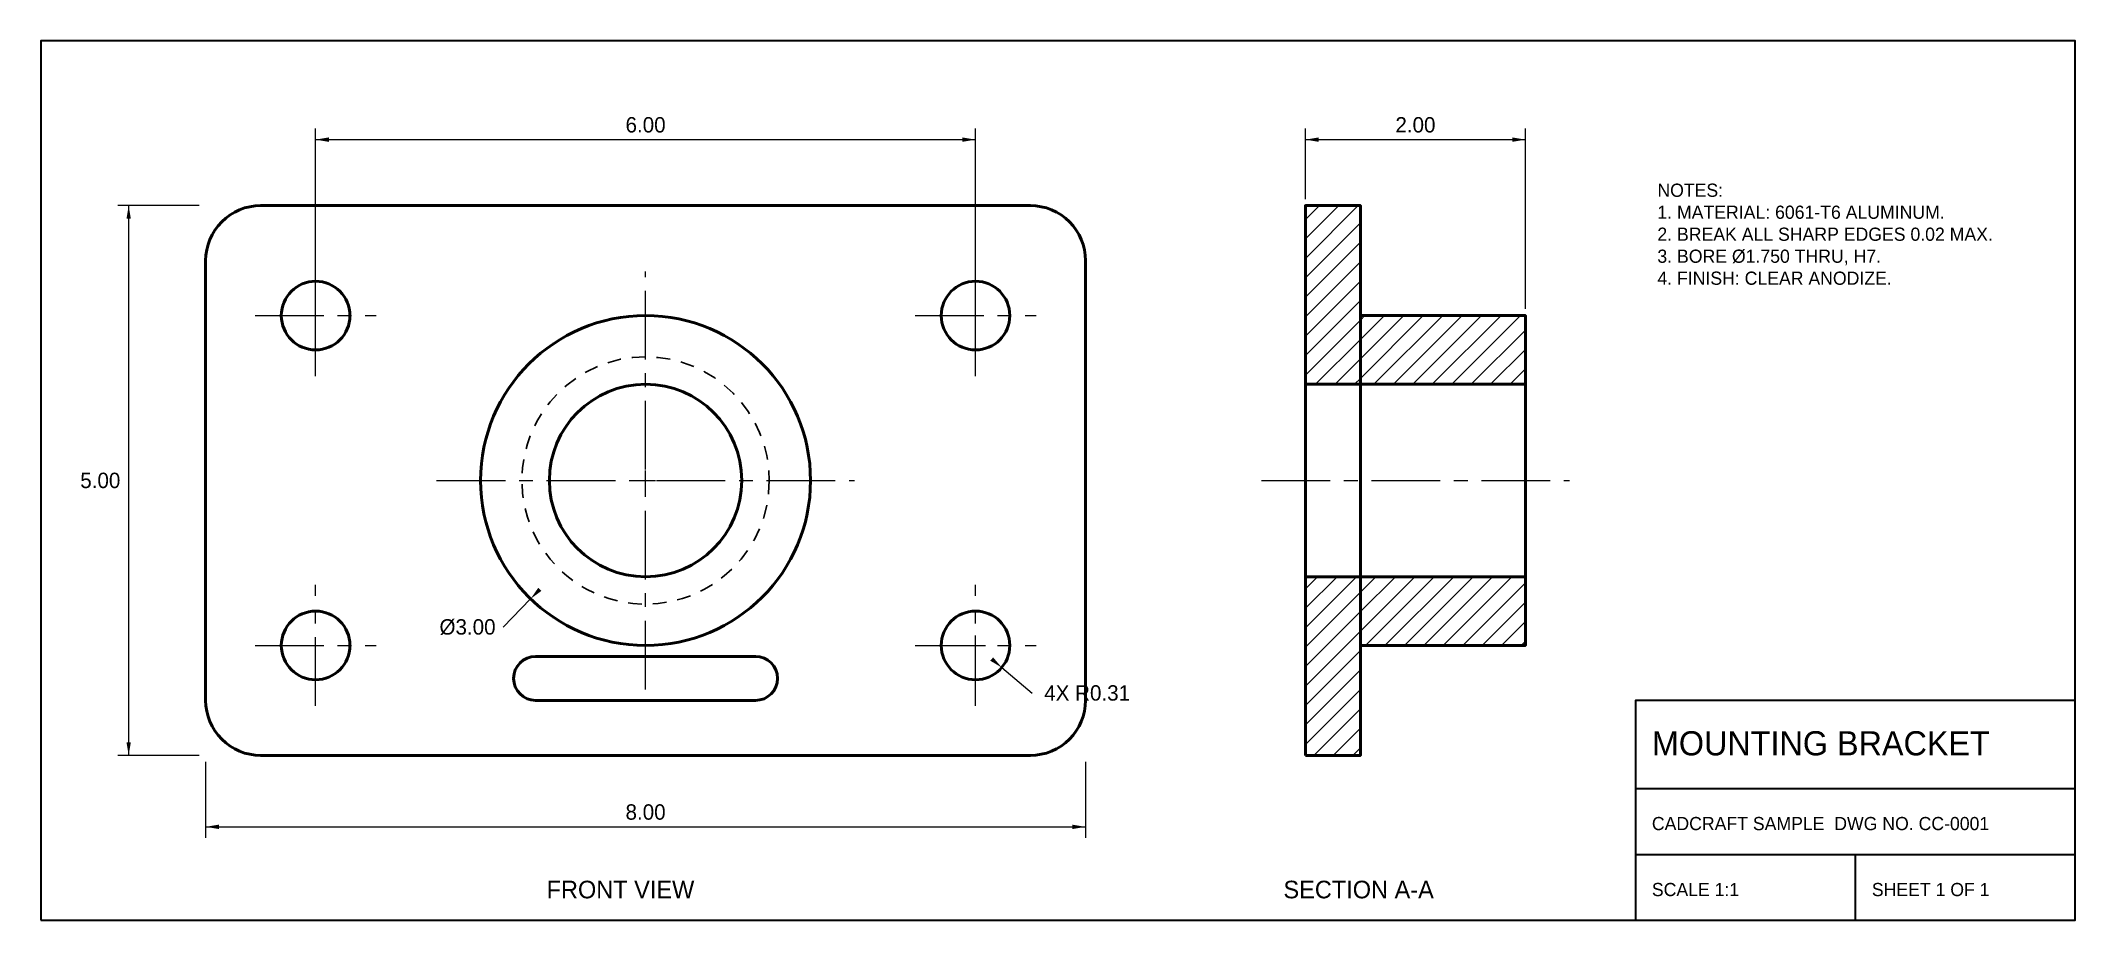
# Model space of a CAD drawing. Header units: inches. Extents: x -0.5 to 18, y -0.5 to 7.5.
import ezdxf

# ---------------------------------------------------------------- set-up
doc = ezdxf.new("R2010")
doc.units = ezdxf.units.IN
doc.header["$LTSCALE"] = 0.5
doc.header["$MEASUREMENT"] = 0
doc.linetypes.add('CENTER', pattern=[2, 1.25, -0.25, 0.25, -0.25])
doc.linetypes.add('HIDDEN', pattern=[0.375, 0.25, -0.125])
for name, color, linetype, lineweight in [('Center', 1, 'CENTER', 18), ('Dimensions', 4, 'Continuous', 18), ('Hatch', 8, 'Continuous', 13), ('Hidden', 2, 'HIDDEN', 25), ('Notes', 3, 'Continuous', 18), ('Outline', 7, 'Continuous', 50), ('Title', 7, 'Continuous', 35)]:
    doc.layers.add(name, color=color, linetype=linetype, lineweight=lineweight)
doc.dimstyles.get("Standard").update_dxf_attribs({"dimtxt": 0.14, "dimasz": 0.12, "dimexe": 0.1, "dimexo": 0.06, "dimgap": 0.05, "dimtad": 1, "dimtih": 1, "dimtoh": 1, "dimzin": 0, "dimdsep": 46, "dimtxsty": 'Standard', "dimcen": 0.09, "dimadec": 0, "dimazin": 0, "dimtfac": 1, "dimtdec": 4, "dimtofl": 0, "dimtmove": 0, "dimatfit": 3, "dimfxl": 1, "dimtolj": 1, "dimtzin": 0, "dimarcsym": 0})

# ---------------------------------------------------------------- blocks, each defined once
blk = doc.blocks.new('*D1')
at = {"layer": 'Dimensions', "color": 0}
for p, q in [((1, 0.94), (1, 0.25)), ((9, 0.94), (9, 0.25)), ((1, 0.35), (9, 0.35))]:
    blk.add_line(p, q, dxfattribs=at)
for points in [[(1, 0.35), (1.12, 0.33), (1.12, 0.37)], [(9, 0.35), (8.88, 0.37), (8.88, 0.33)]]:
    blk.add_solid(points, dxfattribs=at)
at = {"layer": 'Dimensions', "color": 0, "insert": (5, 0.484), "char_height": 0.14, "attachment_point": 5}
blk.add_mtext('8.00', dxfattribs=at)
blk = doc.blocks.new('*D2')
at = {"layer": 'Dimensions', "color": 0}
for p, q in [((0.94, 6), (0.2, 6)), ((0.3, 1), (0.3, 6)), ((0.94, 1), (0.2, 1))]:
    blk.add_line(p, q, dxfattribs=at)
for points in [[(0.3, 6), (0.28, 5.88), (0.32, 5.88)], [(0.3, 1), (0.32, 1.12), (0.28, 1.12)]]:
    blk.add_solid(points, dxfattribs=at)
at = {"layer": 'Dimensions', "color": 0, "insert": (0.042, 3.5), "char_height": 0.14, "attachment_point": 5}
blk.add_mtext('5.00', dxfattribs=at)
blk = doc.blocks.new('*D3')
at = {"layer": 'Dimensions', "color": 0}
for p, q in [((2, 5.06), (2, 6.7)), ((8, 5.06), (8, 6.7)), ((2, 6.6), (8, 6.6))]:
    blk.add_line(p, q, dxfattribs=at)
for points in [[(2, 6.6), (2.12, 6.58), (2.12, 6.62)], [(8, 6.6), (7.88, 6.62), (7.88, 6.58)]]:
    blk.add_solid(points, dxfattribs=at)
at = {"layer": 'Dimensions', "color": 0, "insert": (5, 6.734), "char_height": 0.14, "attachment_point": 5}
blk.add_mtext('6.00', dxfattribs=at)
blk = doc.blocks.new('*D4')
at = {"layer": 'Dimensions', "color": 0}
for p, q in [((11, 6.06), (11, 6.7)), ((13, 5.06), (13, 6.7)), ((11, 6.6), (13, 6.6))]:
    blk.add_line(p, q, dxfattribs=at)
for points in [[(11, 6.6), (11.12, 6.58), (11.12, 6.62)], [(13, 6.6), (12.88, 6.62), (12.88, 6.58)]]:
    blk.add_solid(points, dxfattribs=at)
at = {"layer": 'Dimensions', "color": 0, "insert": (12, 6.734), "char_height": 0.14, "attachment_point": 5}
blk.add_mtext('2.00', dxfattribs=at)
blk = doc.blocks.new('*D5')
at = {"layer": 'Dimensions', "color": 0}
for p, q in [((5, 3.41), (5, 3.59)), ((4.91, 3.5), (5.09, 3.5)), ((3.955, 2.424), (3.704, 2.166))]:
    blk.add_line(p, q, dxfattribs=at)
blk.add_solid([(3.955, 2.424), (4.053, 2.496), (4.024, 2.524)], dxfattribs=at)
at = {"layer": 'Dimensions', "color": 0, "insert": (3.381, 2.166), "char_height": 0.14, "attachment_point": 5}
blk.add_mtext('%%c3.00', dxfattribs=at)
blk = doc.blocks.new('*D6')
at = {"layer": 'Dimensions', "color": 0}
for p, q in [((8, 1.91), (8, 2.09)), ((7.91, 2), (8.09, 2)), ((8.239, 1.799), (8.514, 1.567))]:
    blk.add_line(p, q, dxfattribs=at)
blk.add_solid([(8.239, 1.799), (8.16, 1.891), (8.134, 1.861)], dxfattribs=at)
at = {"layer": 'Dimensions', "color": 0, "insert": (9.015, 1.567), "char_height": 0.14, "attachment_point": 5}
blk.add_mtext('4X R0.31', dxfattribs=at)

msp = doc.modelspace()

# ---------------------------------------------------------------- hatches: boundary and pattern name
at = {"layer": 'Hatch'}
h = msp.add_hatch(dxfattribs=at)
h.set_pattern_fill('ANSI31', color=256, style=0)
h.paths.add_polyline_path([(11, 4.375), (11.5, 4.375), (11.5, 6), (11, 6)])
h = msp.add_hatch(dxfattribs=at)
h.set_pattern_fill('ANSI31', color=256, style=0)
h.paths.add_polyline_path([(11.5, 4.375), (13, 4.375), (13, 5), (11.5, 5)])
h = msp.add_hatch(dxfattribs=at)
h.set_pattern_fill('ANSI31', color=256, style=0)
h.paths.add_polyline_path([(11, 1), (11.5, 1), (11.5, 2.625), (11, 2.625)])
h = msp.add_hatch(dxfattribs=at)
h.set_pattern_fill('ANSI31', color=256, style=0)
h.paths.add_polyline_path([(11.5, 2), (13, 2), (13, 2.625), (11.5, 2.625)])

# ---------------------------------------------------------------- linework, layer by layer
at = {"layer": 'Center'}
for p, q in [((2, 4.45), (2, 5.55)), ((8, 4.45), (8, 5.55)), ((5, 1.6), (5, 5.4)), ((1.45, 5), (2.55, 5)), ((7.45, 5), (8.55, 5)), ((3.1, 3.5), (6.9, 3.5)), ((10.6, 3.5), (13.4, 3.5)), ((2, 1.45), (2, 2.55)), ((8, 1.45), (8, 2.55)), ((1.45, 2), (2.55, 2)), ((7.45, 2), (8.55, 2))]:
    msp.add_line(p, q, dxfattribs=at)
at = {"layer": 'Hidden'}
msp.add_circle((5, 3.5), 1.125, dxfattribs=at)
at = {"layer": 'Outline'}
for p, q in [((11, 4.375), (13, 4.375)), ((11, 2.625), (13, 2.625))]:
    msp.add_line(p, q, dxfattribs=at)
for points in [[(1.5, 1), (8.5, 1, 0.414214), (9, 1.5), (9, 5.5, 0.414214), (8.5, 6), (1.5, 6, 0.414214), (1, 5.5), (1, 1.5, 0.414214)], [(4, 1.5), (6, 1.5, 1), (6, 1.9), (4, 1.9, 1)]]:
    msp.add_lwpolyline(points, format="xyb", close=True, dxfattribs=at)
for points in [[(11, 1), (11.5, 1), (11.5, 6), (11, 6)], [(11.5, 2), (13, 2), (13, 5), (11.5, 5)]]:
    msp.add_lwpolyline(points, close=True, dxfattribs=at)
for centre, radius in [((2, 5), 0.312), ((8, 5), 0.312), ((5, 3.5), 1.5), ((5, 3.5), 0.875), ((2, 2), 0.312), ((8, 2), 0.312)]:
    msp.add_circle(centre, radius, dxfattribs=at)
at = {"layer": 'Title'}
for p, q in [((14, 0.7), (18, 0.7)), ((14, 0.1), (18, 0.1)), ((16, -0.5), (16, 0.1))]:
    msp.add_line(p, q, dxfattribs=at)
for points in [[(-0.5, -0.5), (18, -0.5), (18, 7.5), (-0.5, 7.5)], [(14, -0.5), (18, -0.5), (18, 1.5), (14, 1.5)]]:
    msp.add_lwpolyline(points, close=True, dxfattribs=at)

# ---------------------------------------------------------------- texts
at = {"layer": 'Notes'}
for s, p in [('FRONT VIEW', (4.1, -0.3)), ('SECTION A-A', (10.8, -0.3))]:
    msp.add_text(s, height=0.16, dxfattribs=at).set_placement(p)
at = {"layer": 'Notes', "insert": (14.2, 6.2), "char_height": 0.12, "width": 3.4, "attachment_point": 1}
msp.add_mtext('NOTES:\\P1. MATERIAL: 6061-T6 ALUMINUM.\\P2. BREAK ALL SHARP EDGES 0.02 MAX.\\P3. BORE %%c1.750 THRU, H7.\\P4. FINISH: CLEAR ANODIZE.', dxfattribs=at)
at = {"layer": 'Title'}
for s, height, p in [('MOUNTING BRACKET', 0.22, (14.15, 1)), ('CADCRAFT SAMPLE  DWG NO. CC-0001', 0.12, (14.15, 0.32)), ('SCALE 1:1', 0.12, (14.15, -0.28)), ('SHEET 1 OF 1', 0.12, (16.15, -0.28))]:
    msp.add_text(s, height=height, dxfattribs=at).set_placement(p)

# ---------------------------------------------------------------- dimensions: what is measured, and where the dimension line sits
at = {"layer": 'Dimensions'}
for base, p1, p2, picture, middle in [((5, 6.6), (2, 5), (8, 5), '*D3', (5, 6.734)), ((12, 6.6), (11, 6), (13, 5), '*D4', (12, 6.734)), ((5, 0.35), (1, 1), (9, 1), '*D1', (5, 0.484))]:
    dim = msp.add_linear_dim(base=base, p1=p1, p2=p2, dimstyle='Standard', dxfattribs=at)
    dim.commit()
    dim.dimension.update_dxf_attribs({"geometry": picture, "text_midpoint": middle})
dim = msp.add_linear_dim(base=(0.3, 3.5), p1=(1, 1), p2=(1, 6), angle=90, dimstyle='Standard', dxfattribs=at)
dim.commit()
dim.dimension.update_dxf_attribs({"geometry": '*D2', "text_midpoint": (0.042, 3.5)})
dim = msp.add_diameter_dim_2p(p1=(6.045, 4.576), p2=(3.955, 2.424), dimstyle='Standard', dxfattribs=at)
dim.commit()
dim.dimension.update_dxf_attribs({"geometry": '*D5', "text_midpoint": (3.381, 2.166)})
dim = msp.add_radius_dim(center=(8, 2), mpoint=(8.239, 1.799), text='4X <>', dimstyle='Standard', dxfattribs=at)
dim.commit()
dim.dimension.update_dxf_attribs({"geometry": '*D6', "text_midpoint": (9.015, 1.567)})

doc.saveas('drawing.dxf')
